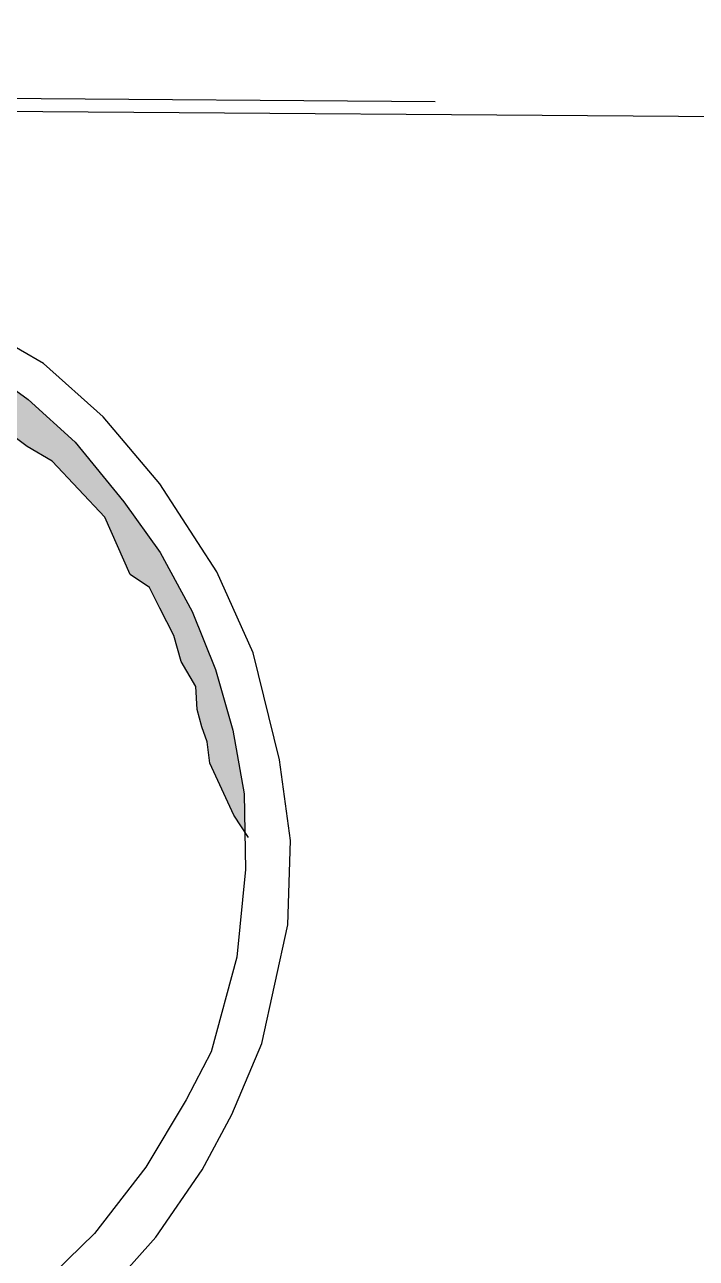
# Model space of a CAD drawing. Header units: millimetres. Extents: x 245 to 515, y 87 to 339.
# Drawn here: x 380.83 to 381.987, y 231.595 to 233.72 of the extents above; entities that cross this region are included whole.
import ezdxf

# ---------------------------------------------------------------- set-up
doc = ezdxf.new("R2010")
doc.units = ezdxf.units.MM
doc.layers.add('çziigi', color=10, linetype='Continuous')

msp = doc.modelspace()

# ---------------------------------------------------------------- hatches: boundary and pattern name
at = {"layer": 'çziigi'}
h = msp.add_hatch(color=256, dxfattribs=at)
h.dxf.hatch_style = 1
h.paths.add_polyline_path([(380.3054, 233.2937), (378.8692, 233.3105), (378.8551, 233.2642), (378.861, 233.2639), (378.9217, 233.2616), (379.0064, 233.265), (379.1014, 233.2627), (379.1815, 233.265), (379.3292, 233.2604), (379.4105, 233.2593), (379.5398, 233.2593), (379.6348, 233.2478), (379.7819, 233.2429), (379.9169, 233.2475), (380.0211, 233.2475), (380.0921, 233.2452), (380.194, 233.2441), (380.2478, 233.2441), (380.3485, 233.2349), (380.4275, 233.2189), (380.5145, 233.188), (380.5694, 233.1766), (380.6667, 233.116), (380.7413, 233.0617), (380.7814, 233.0331), (380.8341, 232.9931), (380.8776, 232.9679), (380.968, 232.8718), (381.0115, 232.7731), (381.0447, 232.7502), (381.063, 232.7147), (381.0871, 232.6679), (381.0996, 232.6232), (381.1248, 232.5798), (381.1271, 232.5405), (381.1351, 232.5108), (381.1443, 232.4845), (381.1489, 232.4479), (381.1901, 232.3586), (381.2092, 232.3291), (381.2081, 232.3954), (381.1887, 232.5046), (381.1585, 232.6091), (381.1186, 232.7094), (381.0635, 232.8109), (381.001, 232.8982), (380.9168, 233.0008), (380.8359, 233.074), (380.7453, 233.1398), (380.6289, 233.2001), (380.5296, 233.2443), (380.4078, 233.2831)])

# ---------------------------------------------------------------- linework, layer by layer
for p, q in [((296.182, 234.1904), (427.6769, 233.2278)), ((375.9892, 233.6306), (381.5369, 233.5875)), ((380.8625, 233.1365), (380.7039, 233.2278)), ((380.7453, 233.1398), (380.8359, 233.074)), ((380.9652, 233.0442), (380.8625, 233.1365)), ((380.8359, 233.074), (380.9168, 233.0008)), ((380.8341, 232.9931), (380.7814, 233.0331)), ((381.0627, 232.9292), (380.9652, 233.0442)), ((380.8776, 232.9679), (380.8341, 232.9931)), ((380.9168, 233.0008), (381.001, 232.8982)), ((380.968, 232.8718), (380.8776, 232.9679)), ((381.161, 232.7772), (381.0627, 232.9292)), ((381.001, 232.8982), (381.0635, 232.8109)), ((381.0115, 232.7731), (380.968, 232.8718)), ((381.0635, 232.8109), (381.1186, 232.7094)), ((381.2233, 232.638), (381.161, 232.7772)), ((381.0447, 232.7502), (381.0115, 232.7731)), ((381.063, 232.7147), (381.0447, 232.7502)), ((381.0871, 232.6679), (381.063, 232.7147)), ((381.1186, 232.7094), (381.1585, 232.6091)), ((381.0996, 232.6232), (381.0871, 232.6679)), ((381.2687, 232.4537), (381.2233, 232.638)), ((381.1248, 232.5798), (381.0996, 232.6232)), ((381.1585, 232.6091), (381.1887, 232.5046)), ((381.1271, 232.5405), (381.1248, 232.5798)), ((381.1351, 232.5108), (381.1271, 232.5405)), ((381.1443, 232.4845), (381.1351, 232.5108)), ((381.1887, 232.5046), (381.2081, 232.3954)), ((381.1489, 232.4479), (381.1443, 232.4845)), ((381.1901, 232.3586), (381.1489, 232.4479)), ((381.2878, 232.3145), (381.2687, 232.4537)), ((381.2081, 232.3954), (381.2103, 232.265)), ((381.2153, 232.3198), (381.1901, 232.3586)), ((381.2834, 232.1694), (381.2878, 232.3145)), ((381.2103, 232.265), (381.1952, 232.1136)), ((381.2386, 231.9653), (381.2834, 232.1694)), ((381.1952, 232.1136), (381.151, 231.9509)), ((381.151, 231.9509), (381.1078, 231.8679)), ((381.1865, 231.8427), (381.2386, 231.9653)), ((381.1078, 231.8679), (381.0387, 231.7521)), ((381.1359, 231.7475), (381.1865, 231.8427)), ((381.0387, 231.7521), (380.9503, 231.6378)), ((381.0559, 231.6317), (381.1359, 231.7475)), ((380.9503, 231.6378), (380.8143, 231.5062)), ((380.9744, 231.5407), (381.0559, 231.6317))]:
    msp.add_line(p, q, dxfattribs=at)

doc.saveas('drawing.dxf')
